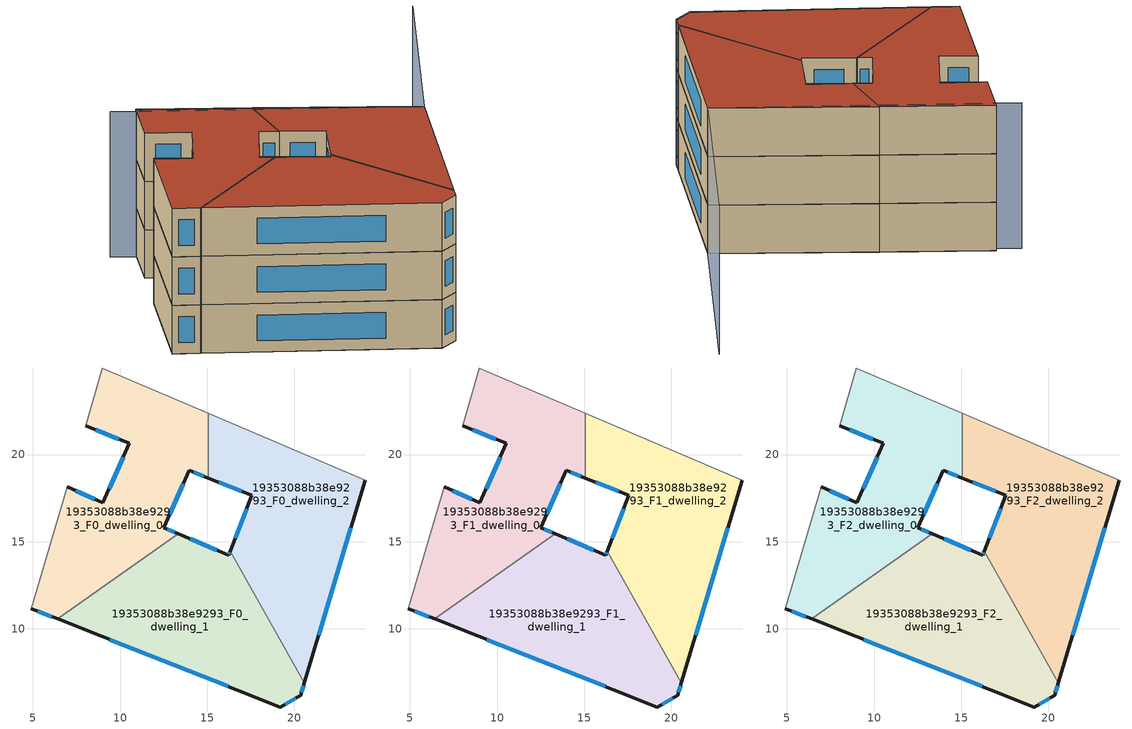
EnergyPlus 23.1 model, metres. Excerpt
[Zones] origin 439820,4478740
19353088b38e9293_F0_dwelling_0
 floor ground (EU_floor_Construction): 13.34,15.46 12.5,15.81 13.96,19.1 15.06,18.66 15.06,22.36 8.98,24.96 8.02,21.65 10.52,20.66 9.02,17.24 6.98,18.14 4.92,11.17 6.42,10.57 z0
 wall outside (EU_wall_Construction): 15.06,18.66 13.96,19.1 12.5,15.81 13.34,15.46 / 6.42,10.57 4.92,11.17 / 6.98,18.14 9.02,17.24 10.52,20.66 8.02,21.65 z0:3
 wall adiabatic (EU_wall_Construction): 8.02,21.65 8.98,24.96 15.06,22.36 / 4.92,11.17 6.98,18.14 z0:3
 wall to 19353088b38e9293_F0_dwelling_2 (EU_wall_Construction): 15.06,22.36 15.06,18.66 z0:3
 wall to 19353088b38e9293_F0_dwelling_1 (EU_wall_Construction): 13.33,15.46 6.42,10.57 z0:3
 window (EU_Window_Construction): 14.81,18.76 14.22,18.99 / 13.62,18.33 12.84,16.58 / 12.7,15.73 13.14,15.54 / 6.07,10.71 5.27,11.03 / 7.45,17.93 8.54,17.45 / 9.37,18.04 10.17,19.86 / 9.94,20.89 8.61,21.42 z0.7:2.3
19353088b38e9293_F0_dwelling_1
 floor ground (EU_floor_Construction): 20.35,6.19 20.57,6.91 16.32,14.44 16.24,14.22 13.34,15.46 6.42,10.57 19.19,5.52 z0
 wall outside (EU_wall_Construction): 13.34,15.46 16.24,14.22 16.32,14.44 / 20.57,6.91 20.35,6.19 19.19,5.52 6.42,10.57 z0:3
 wall to 19353088b38e9293_F0_dwelling_2 (EU_wall_Construction): 16.32,14.44 20.57,6.91 z0:3
 window (EU_Window_Construction): 16.2,6.71 9.41,9.39 / 14.01,15.17 15.56,14.51 / 16.26,14.27 16.3,14.39 / 20.52,6.74 20.4,6.36 / 20.08,6.03 19.46,5.68 z0.7:2.3
19353088b38e9293_F0_dwelling_2
 floor ground (EU_floor_Construction): 20.57,6.91 24.05,18.52 15.06,22.36 15.06,18.66 17.55,17.66 16.32,14.44 z0
 wall outside (EU_wall_Construction): 16.32,14.44 17.55,17.66 15.06,18.66 / 24.05,18.52 20.57,6.91 z0:3
 wall adiabatic (EU_wall_Construction): 15.06,22.36 24.05,18.52 z0:3
 window (EU_Window_Construction): 16.61,15.2 17.26,16.91 / 16.96,17.89 15.65,18.42 / 23.23,15.8 21.38,9.63 z0.7:2.3
19353088b38e9293_F1_dwelling_0
 floor to 19353088b38e9293_F0_dwelling_0 (EU_floor_Construction): 13.33,15.46 12.5,15.81 13.96,19.1 15.06,18.66 15.06,22.36 8.98,24.96 8.02,21.65 10.52,20.66 9.02,17.24 6.98,18.14 4.92,11.17 6.42,10.57 z3
 wall outside (EU_wall_Construction): 15.06,18.66 13.96,19.1 12.5,15.81 13.34,15.46 / 6.42,10.57 4.92,11.17 / 6.98,18.14 9.02,17.24 10.52,20.66 8.02,21.65 z3:6
 wall adiabatic (EU_wall_Construction): 8.02,21.65 8.98,24.96 15.06,22.36 / 4.92,11.17 6.98,18.14 z3:6
 wall to 19353088b38e9293_F1_dwelling_2 (EU_wall_Construction): 15.06,22.36 15.06,18.66 z3:6
 wall to 19353088b38e9293_F1_dwelling_1 (EU_wall_Construction): 13.33,15.46 6.42,10.57 z3:6
 window (EU_Window_Construction): 14.81,18.76 14.22,18.99 / 13.62,18.33 12.84,16.58 / 12.7,15.73 13.14,15.54 / 6.07,10.71 5.27,11.03 / 7.45,17.93 8.54,17.45 / 9.37,18.04 10.17,19.86 / 9.94,20.89 8.61,21.42 z3.7:5.3
19353088b38e9293_F1_dwelling_1
 floor to 19353088b38e9293_F0_dwelling_1 (EU_floor_Construction): 20.35,6.19 20.57,6.91 16.32,14.44 16.24,14.22 13.33,15.46 6.42,10.57 19.19,5.52 z3
 wall outside (EU_wall_Construction): 13.34,15.46 16.24,14.22 16.32,14.44 / 20.57,6.91 20.35,6.19 19.19,5.52 6.42,10.57 z3:6
 wall to 19353088b38e9293_F1_dwelling_2 (EU_wall_Construction): 16.32,14.44 20.57,6.91 z3:6
 window (EU_Window_Construction): 16.2,6.71 9.41,9.39 / 14.01,15.17 15.56,14.51 / 16.26,14.27 16.3,14.39 / 20.52,6.74 20.4,6.36 / 20.08,6.03 19.46,5.68 z3.7:5.3
19353088b38e9293_F1_dwelling_2
 floor to 19353088b38e9293_F0_dwelling_2 (EU_floor_Construction): 20.57,6.91 24.05,18.52 15.06,22.36 15.06,18.66 17.55,17.66 16.32,14.44 z3
 wall outside (EU_wall_Construction): 16.32,14.44 17.55,17.66 15.06,18.66 / 24.05,18.52 20.57,6.91 z3:6
 wall adiabatic (EU_wall_Construction): 15.06,22.36 24.05,18.52 z3:6
 window (EU_Window_Construction): 16.61,15.2 17.26,16.91 / 16.96,17.89 15.65,18.42 / 23.23,15.8 21.38,9.63 z3.7:5.3
19353088b38e9293_F2_dwelling_0
 floor to 19353088b38e9293_F1_dwelling_0 (EU_floor_Construction): 13.33,15.46 12.5,15.81 13.96,19.1 15.06,18.66 15.06,22.36 8.98,24.96 8.02,21.65 10.52,20.66 9.02,17.24 6.98,18.14 4.92,11.17 6.42,10.57 z6
 wall outside (EU_wall_Construction): 15.06,18.66 13.96,19.1 12.5,15.81 13.34,15.46 / 6.42,10.57 4.92,11.17 / 6.98,18.14 9.02,17.24 10.52,20.66 8.02,21.65 z6:9
 wall adiabatic (EU_wall_Construction): 8.02,21.65 8.98,24.96 15.06,22.36 / 4.92,11.17 6.98,18.14 z6:9
 wall to 19353088b38e9293_F2_dwelling_2 (EU_wall_Construction): 15.06,22.36 15.06,18.66 z6:9
 wall to 19353088b38e9293_F2_dwelling_1 (EU_wall_Construction): 13.33,15.46 6.42,10.57 z6:9
 window (EU_Window_Construction): 14.81,18.76 14.22,18.99 / 13.62,18.33 12.84,16.58 / 12.7,15.73 13.14,15.54 / 6.07,10.71 5.27,11.03 / 7.45,17.93 8.54,17.45 / 9.37,18.04 10.17,19.86 / 9.94,20.89 8.61,21.42 z6.7:8.3
 roof outside (EU_roof_Construction): 15.06,22.36 15.06,18.66 13.96,19.1 12.5,15.81 13.34,15.46 6.42,10.57 4.92,11.17 6.98,18.14 9.02,17.24 10.52,20.66 8.02,21.65 8.98,24.96 z9
19353088b38e9293_F2_dwelling_1
 floor to 19353088b38e9293_F1_dwelling_1 (EU_floor_Construction): 20.35,6.19 20.57,6.91 16.32,14.44 16.24,14.22 13.33,15.46 6.42,10.57 19.19,5.52 z6
 wall outside (EU_wall_Construction): 13.34,15.46 16.24,14.22 16.32,14.44 / 20.57,6.91 20.35,6.19 19.19,5.52 6.42,10.57 z6:9
 wall to 19353088b38e9293_F2_dwelling_2 (EU_wall_Construction): 16.32,14.44 20.57,6.91 z6:9
 window (EU_Window_Construction): 16.2,6.71 9.41,9.39 / 14.01,15.17 15.56,14.51 / 16.26,14.27 16.3,14.39 / 20.52,6.74 20.4,6.36 / 20.08,6.03 19.46,5.68 z6.7:8.3
 roof outside (EU_roof_Construction): 16.32,14.44 20.57,6.91 20.35,6.19 19.19,5.52 6.42,10.57 13.34,15.46 16.24,14.22 z9
19353088b38e9293_F2_dwelling_2
 floor to 19353088b38e9293_F1_dwelling_2 (EU_floor_Construction): 20.57,6.91 24.05,18.52 15.06,22.36 15.06,18.66 17.55,17.66 16.32,14.44 z6
 wall outside (EU_wall_Construction): 16.32,14.44 17.55,17.66 15.06,18.66 / 24.05,18.52 20.57,6.91 z6:9
 wall adiabatic (EU_wall_Construction): 15.06,22.36 24.05,18.52 z6:9
 window (EU_Window_Construction): 16.61,15.2 17.26,16.91 / 16.96,17.89 15.65,18.42 / 23.23,15.8 21.38,9.63 z6.7:8.3
 roof outside (EU_roof_Construction): 24.05,18.52 20.57,6.91 16.32,14.44 17.55,17.66 15.06,18.66 15.06,22.36 z9
shading: 29.47,31.83 24.05,18.52 / 24.05,18.52 7.52,25.24 z0:9
[Building]
EU S2 Campaign: North Axis=0; Terrain=City; Solar Distribution=FullExterior
[Site:Location]
Madrid: Latitude=40.5; Longitude=-3.5; Time Zone=1; Elevation=609
[SizingPeriod:WeatherFileDays]
AnnualSizingPeriod: Begin Month=1; Begin Day of Month=1; End Month=12; End Day of Month=31; Day of Week for Start Day=Monday; Use Weather File Daylight Saving Period=No; Use Weather File Rain and Snow Indicators=No
[MATERIAL]
EU_InternalMass_Material: Roughness=MediumRough; Thickness=0.1; Conductivity=1; Density=1800; Specific Heat=900; Thermal Absorptance=0.9; Solar Absorptance=0.7; Visible Absorptance=0.7
[MATERIAL:NOMASS] Roughness=MediumRough; Thermal Absorptance=0.9; Solar Absorptance=0.7; Visible Absorptance=0.7
Name | Thermal Resistance
EU_wall_NoMass | 0.419739
EU_roof_NoMass | 0.352165
EU_floor_NoMass | 0.608284
[WINDOWMATERIAL:SIMPLEGLAZINGSYSTEM]
EU_Window_SimpleGlazing: UFactor=4.8352; Solar Heat Gain Coefficient=0.85; Visible Transmittance=0.85
[CONSTRUCTION]
EU_wall_Construction: EU_wall_NoMass
EU_roof_Construction: EU_roof_NoMass
EU_floor_Construction: EU_floor_NoMass
EU_InternalMass_Construction: EU_InternalMass_Material
EU_Window_Construction: EU_Window_SimpleGlazing
[ZONE] Type=1; Multiplier=1; Ceiling Height=autocalculate; Floor Area=autocalculate; Part of Total Floor Area=Yes
Name | Volume
19353088b38e9293_F0_dwelling_0; 19353088b38e9293_F1_dwelling_0; 19353088b38e9293_F2_dwelling_0 | 205.845
19353088b38e9293_F0_dwelling_1; 19353088b38e9293_F1_dwelling_1; 19353088b38e9293_F2_dwelling_1 | 205.85
19353088b38e9293_F0_dwelling_2; 19353088b38e9293_F1_dwelling_2; 19353088b38e9293_F2_dwelling_2 | 205.854
[INTERNALMASS] Construction=EU_InternalMass_Construction
Name | Zone or ZoneList | Surface Area
19353088b38e9293_F0_dwelling_0_EU_InternalMass | 19353088b38e9293_F0_dwelling_0 | 68.6151
19353088b38e9293_F0_dwelling_1_EU_InternalMass | 19353088b38e9293_F0_dwelling_1 | 68.6167
19353088b38e9293_F0_dwelling_2_EU_InternalMass | 19353088b38e9293_F0_dwelling_2 | 68.6179
19353088b38e9293_F1_dwelling_0_EU_InternalMass | 19353088b38e9293_F1_dwelling_0 | 68.6151
19353088b38e9293_F1_dwelling_1_EU_InternalMass | 19353088b38e9293_F1_dwelling_1 | 68.6167
19353088b38e9293_F1_dwelling_2_EU_InternalMass | 19353088b38e9293_F1_dwelling_2 | 68.6179
19353088b38e9293_F2_dwelling_0_EU_InternalMass | 19353088b38e9293_F2_dwelling_0 | 68.6151
19353088b38e9293_F2_dwelling_1_EU_InternalMass | 19353088b38e9293_F2_dwelling_1 | 68.6167
19353088b38e9293_F2_dwelling_2_EU_InternalMass | 19353088b38e9293_F2_dwelling_2 | 68.6179
[OTHEREQUIPMENT] Fuel Type=Electricity; Design Level Calculation Method=Watts/Area; Power per Zone Floor Area=1; Fraction Latent=0; Fraction Radiant=0; Fraction Lost=0; Carbon Dioxide Generation Rate=0; EndUse Subcategory=EU_Step8_InternalGains
Name | Zone or ZoneList or Space or SpaceList | Schedule
EU_Step8_InternalGain_19353088b38e9293_F0_dwelling_0_f000 | 19353088b38e9293_F0_dwelling_0 | EU_Step8_GainSchedule_19353088b38e9293_F0_dwelling_0_f000
EU_Step8_InternalGain_19353088b38e9293_F0_dwelling_1_f000 | 19353088b38e9293_F0_dwelling_1 | EU_Step8_GainSchedule_19353088b38e9293_F0_dwelling_1_f000
EU_Step8_InternalGain_19353088b38e9293_F0_dwelling_2_f000 | 19353088b38e9293_F0_dwelling_2 | EU_Step8_GainSchedule_19353088b38e9293_F0_dwelling_2_f000
EU_Step8_InternalGain_19353088b38e9293_F1_dwelling_0_f000 | 19353088b38e9293_F1_dwelling_0 | EU_Step8_GainSchedule_19353088b38e9293_F1_dwelling_0_f000
EU_Step8_InternalGain_19353088b38e9293_F1_dwelling_1_f000 | 19353088b38e9293_F1_dwelling_1 | EU_Step8_GainSchedule_19353088b38e9293_F1_dwelling_1_f000
EU_Step8_InternalGain_19353088b38e9293_F1_dwelling_2_f000 | 19353088b38e9293_F1_dwelling_2 | EU_Step8_GainSchedule_19353088b38e9293_F1_dwelling_2_f000
EU_Step8_InternalGain_19353088b38e9293_F2_dwelling_0_f000 | 19353088b38e9293_F2_dwelling_0 | EU_Step8_GainSchedule_19353088b38e9293_F2_dwelling_0_f000
EU_Step8_InternalGain_19353088b38e9293_F2_dwelling_1_f000 | 19353088b38e9293_F2_dwelling_1 | EU_Step8_GainSchedule_19353088b38e9293_F2_dwelling_1_f000
EU_Step8_InternalGain_19353088b38e9293_F2_dwelling_2_f000 | 19353088b38e9293_F2_dwelling_2 | EU_Step8_GainSchedule_19353088b38e9293_F2_dwelling_2_f000
[ZONEVENTILATION:DESIGNFLOWRATE] Schedule=EU_AlwaysOn; Design Flow Rate Calculation Method=AirChanges/Hour; Air Changes per Hour=0.703302; Ventilation Type=Natural; Fan Pressure Rise=0; Fan Total Efficiency=1; Constant Term Coefficient=1; Temperature Term Coefficient=0; Velocity Term Coefficient=0; Velocity Squared Term Coefficient=0; Minimum Indoor Temperature=-100; Maximum Indoor Temperature=100; Delta Temperature=-100; Minimum Outdoor Temperature=-100; Maximum Outdoor Temperature=100; Maximum Wind Speed=40
Name | Zone or ZoneList or Space or SpaceList
EU_ConstantAir_19353088b38e9293_F0_dwelling_0 | 19353088b38e9293_F0_dwelling_0
EU_ConstantAir_19353088b38e9293_F0_dwelling_1 | 19353088b38e9293_F0_dwelling_1
EU_ConstantAir_19353088b38e9293_F0_dwelling_2 | 19353088b38e9293_F0_dwelling_2
EU_ConstantAir_19353088b38e9293_F1_dwelling_0 | 19353088b38e9293_F1_dwelling_0
EU_ConstantAir_19353088b38e9293_F1_dwelling_1 | 19353088b38e9293_F1_dwelling_1
EU_ConstantAir_19353088b38e9293_F1_dwelling_2 | 19353088b38e9293_F1_dwelling_2
EU_ConstantAir_19353088b38e9293_F2_dwelling_0 | 19353088b38e9293_F2_dwelling_0
EU_ConstantAir_19353088b38e9293_F2_dwelling_1 | 19353088b38e9293_F2_dwelling_1
EU_ConstantAir_19353088b38e9293_F2_dwelling_2 | 19353088b38e9293_F2_dwelling_2
[HVACTEMPLATE:THERMOSTAT] Constant Heating Setpoint=20; Constant Cooling Setpoint=50
EU_HeatOnly_19353088b38e9293_F0_dwelling_0; EU_HeatOnly_19353088b38e9293_F0_dwelling_1; EU_HeatOnly_19353088b38e9293_F0_dwelling_2; EU_HeatOnly_19353088b38e9293_F1_dwelling_0; EU_HeatOnly_19353088b38e9293_F1_dwelling_1; EU_HeatOnly_19353088b38e9293_F1_dwelling_2; EU_HeatOnly_19353088b38e9293_F2_dwelling_0; EU_HeatOnly_19353088b38e9293_F2_dwelling_1; EU_HeatOnly_19353088b38e9293_F2_dwelling_2
[HVACTEMPLATE:ZONE:IDEALLOADSAIRSYSTEM] System Availability Schedule=EU_AlwaysOn; Maximum Heating Supply Air Temperature=50; Minimum Cooling Supply Air Temperature=13; Maximum Heating Supply Air Humidity Ratio=0.0156; Minimum Cooling Supply Air Humidity Ratio=0.0077; Heating Limit=NoLimit; Cooling Limit=NoLimit; Heating Availability Schedule=EU_AlwaysOn; Cooling Availability Schedule=EU_CoolingOff; Dehumidification Control Type=ConstantSensibleHeatRatio; Cooling Sensible Heat Ratio=0.7; Dehumidification Setpoint=60; Humidification Control Type=None; Humidification Setpoint=30; Outdoor Air Method=None; Outdoor Air Flow Rate per Person=0.00944; Outdoor Air Flow Rate per Zone Floor Area=0; Outdoor Air Flow Rate per Zone=0; Demand Controlled Ventilation Type=None; Outdoor Air Economizer Type=NoEconomizer; Heat Recovery Type=None; Sensible Heat Recovery Effectiveness=0.7; Latent Heat Recovery Effectiveness=0.65
Name | Template Thermostat
19353088b38e9293_F0_dwelling_0 | EU_HeatOnly_19353088b38e9293_F0_dwelling_0
19353088b38e9293_F0_dwelling_1 | EU_HeatOnly_19353088b38e9293_F0_dwelling_1
19353088b38e9293_F0_dwelling_2 | EU_HeatOnly_19353088b38e9293_F0_dwelling_2
19353088b38e9293_F1_dwelling_0 | EU_HeatOnly_19353088b38e9293_F1_dwelling_0
19353088b38e9293_F1_dwelling_1 | EU_HeatOnly_19353088b38e9293_F1_dwelling_1
19353088b38e9293_F1_dwelling_2 | EU_HeatOnly_19353088b38e9293_F1_dwelling_2
19353088b38e9293_F2_dwelling_0 | EU_HeatOnly_19353088b38e9293_F2_dwelling_0
19353088b38e9293_F2_dwelling_1 | EU_HeatOnly_19353088b38e9293_F2_dwelling_1
19353088b38e9293_F2_dwelling_2 | EU_HeatOnly_19353088b38e9293_F2_dwelling_2
[SIZING:ZONE] Zone Cooling Design Supply Air Temperature Input Method=SupplyAirTemperature; Zone Cooling Design Supply Air Temperature=13; Zone Heating Design Supply Air Temperature Input Method=SupplyAirTemperature; Zone Heating Design Supply Air Temperature=50; Zone Cooling Design Supply Air Humidity Ratio=0.008; Zone Heating Design Supply Air Humidity Ratio=0.008; Cooling Design Air Flow Method=DesignDay; Cooling Design Air Flow Rate=0; Cooling Minimum Air Flow per Zone Floor Area=0.000762; Cooling Minimum Air Flow=0; Cooling Minimum Air Flow Fraction=0.2; Heating Design Air Flow Method=DesignDay; Heating Design Air Flow Rate=0; Heating Maximum Air Flow per Zone Floor Area=0.002032; Heating Maximum Air Flow=0.141576; Heating Maximum Air Flow Fraction=0.3; Account for Dedicated Outdoor Air System=No; Dedicated Outdoor Air System Control Strategy=NeutralSupplyAir; Dedicated Outdoor Air Low Setpoint Temperature for Design=autosize; Dedicated Outdoor Air High Setpoint Temperature for Design=autosize; Zone Load Sizing Method=Sensible Load Only No Latent Load; Zone Latent Cooling Design Supply Air Humidity Ratio Input Method=HumidityRatioDifference; Zone Cooling Design Supply Air Humidity Ratio Difference=0.005; Zone Latent Heating Design Supply Air Humidity Ratio Input Method=HumidityRatioDifference; Zone Humidification Design Supply Air Humidity Ratio Difference=0.005
19353088b38e9293_F0_dwelling_0; 19353088b38e9293_F0_dwelling_1; 19353088b38e9293_F0_dwelling_2; 19353088b38e9293_F1_dwelling_0; 19353088b38e9293_F1_dwelling_1; 19353088b38e9293_F1_dwelling_2; 19353088b38e9293_F2_dwelling_0; 19353088b38e9293_F2_dwelling_1; 19353088b38e9293_F2_dwelling_2
[SCHEDULE:CONSTANT]
Name | Hourly Value
EU_AlwaysOn | 1
EU_CoolingOff | 0
[SCHEDULE:FILE] Column Number=1; Rows to Skip at Top=0; Number of Hours of Data=8760; Column Separator=Comma; Interpolate to Timestep=No; Minutes per Item=60; Adjust Schedule for Daylight Savings=Yes
Name | File
EU_Step8_GainSchedule_19353088b38e9293_F0_dwelling_0_f000 | ../../schedules/19353088b38e9293/19353088b38e9293_F0_dwelling_0_f000_gain.csv
EU_Step8_GainSchedule_19353088b38e9293_F0_dwelling_1_f000 | ../../schedules/19353088b38e9293/19353088b38e9293_F0_dwelling_1_f000_gain.csv
EU_Step8_GainSchedule_19353088b38e9293_F0_dwelling_2_f000 | ../../schedules/19353088b38e9293/19353088b38e9293_F0_dwelling_2_f000_gain.csv
EU_Step8_GainSchedule_19353088b38e9293_F1_dwelling_0_f000 | ../../schedules/19353088b38e9293/19353088b38e9293_F1_dwelling_0_f000_gain.csv
EU_Step8_GainSchedule_19353088b38e9293_F1_dwelling_1_f000 | ../../schedules/19353088b38e9293/19353088b38e9293_F1_dwelling_1_f000_gain.csv
EU_Step8_GainSchedule_19353088b38e9293_F1_dwelling_2_f000 | ../../schedules/19353088b38e9293/19353088b38e9293_F1_dwelling_2_f000_gain.csv
EU_Step8_GainSchedule_19353088b38e9293_F2_dwelling_0_f000 | ../../schedules/19353088b38e9293/19353088b38e9293_F2_dwelling_0_f000_gain.csv
EU_Step8_GainSchedule_19353088b38e9293_F2_dwelling_1_f000 | ../../schedules/19353088b38e9293/19353088b38e9293_F2_dwelling_1_f000_gain.csv
EU_Step8_GainSchedule_19353088b38e9293_F2_dwelling_2_f000 | ../../schedules/19353088b38e9293/19353088b38e9293_F2_dwelling_2_f000_gain.csv
